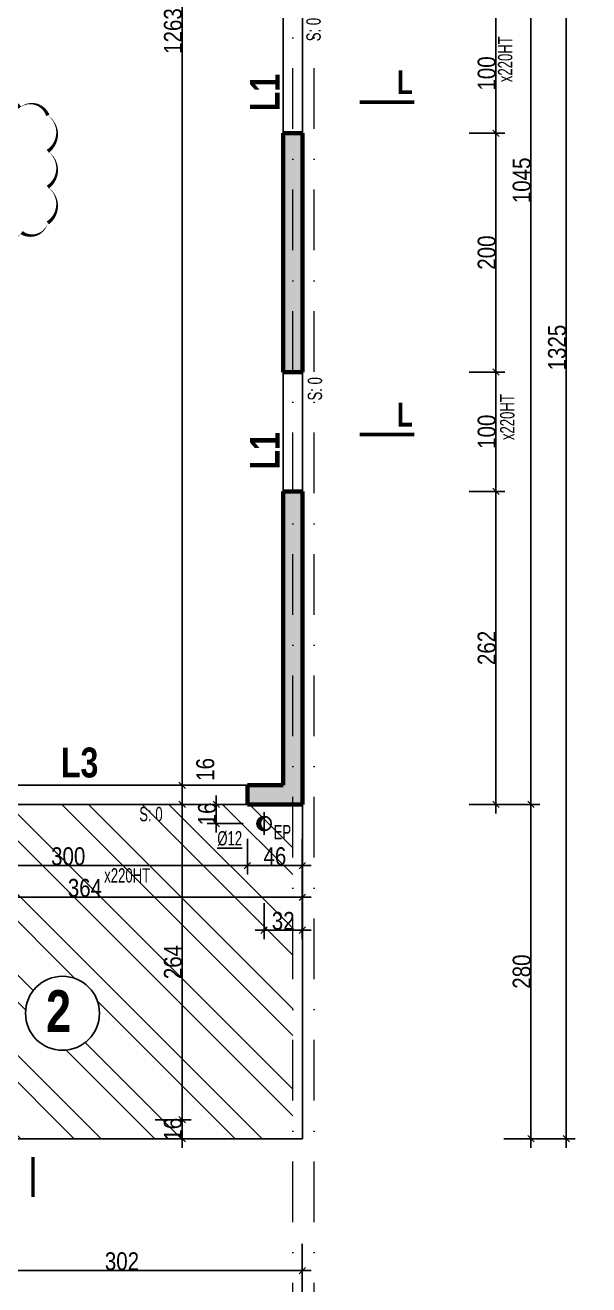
# Model space of a CAD drawing. Header units: millimetres. Extents: x 0 to 26138, y -32652 to 0.
# Drawn here: x 21076 to 21548, y -32081 to -31027 of the extents above; entities that cross this region are included whole.
import ezdxf
from ezdxf.enums import TextEntityAlignment as Align

# ---------------------------------------------------------------- set-up
doc = ezdxf.new("R2010")
doc.units = ezdxf.units.MM
doc.linetypes.add('CACHEX2', pattern=[19.05, 12.7, -6.35])
doc.linetypes.add('TIRETPTX2', pattern=[50.8, 25.4, -12.7, 0, -12.7])
for name, color, linetype in [('01_cote_gen', 4, 'Continuous'), ('01_linteaux', 2, 'Continuous'), ('01_murs_sup', 2, 'CACHEX2'), ('01_poch_BN', 9, 'Continuous'), ('01_poch_murs', 253, 'Continuous'), ('01_resv', 32, 'Continuous'), ('01_texte', 230, 'Continuous'), ('AA_COTES', 2, 'Continuous')]:
    doc.layers.add(name, color=color, linetype=linetype)
doc.layers.add('01_murs_coup', color=5, linetype='Continuous', lineweight=60)
doc.layers.add('01_tram_axes', color=2, linetype='TIRETPTX2', lineweight=9)
doc.styles.add('ARIAL NA', font='ARIALN.TTF')
doc.styles.add('impact', font='impact.ttf')
doc.styles.add('STYLE2', font='ARIALN.TTF')
doc.dimstyles.new('JB50', dxfattribs={"dimscale": 0.1, "dimtxt": 150, "dimasz": 15, "dimexe": 0.1, "dimexo": 0.1, "dimgap": 0.09, "dimtad": 1, "dimdec": 1, "dimdsep": 46, "dimtxsty": 'STYLE2', "dimblk1": 'BOND_G', "dimblk2": 'BOND_D', "dimsah": 1, "dimcen": 1.5, "dimdle": 0.01, "dimse1": 1, "dimse2": 1, "dimclrd": 4, "dimclre": 2, "dimclrt": 6, "dimazin": 2, "dimtfac": 2.333333, "dimtdec": 1, "dimtix": 1, "dimtmove": 2, "dimatfit": 3, "dimldrblk": 'BOND_G', "dimfxl": 1, "dimtolj": 1, "dimtzin": 0, "dimarcsym": 0})

# ---------------------------------------------------------------- blocks, each defined once
blk = doc.blocks.new('BOND_G')
at = {"layer": 'AA_COTES', "color": 0}
for p, q in [((0, -5), (0, 15)), ((5, 0), (-5, 0)), ((1.77, 1.77), (-1.77, -1.77))]:
    blk.add_line(p, q, dxfattribs=at)
blk = doc.blocks.new('BOND_D')
at = {"layer": 'AA_COTES', "color": 0}
for p, q in [((5, 0), (-5, 0)), ((-1.77, -1.77), (1.77, 1.77)), ((0, 5), (0, -15))]:
    blk.add_line(p, q, dxfattribs=at)
blk = doc.blocks.new('*D2258')
at = {"layer": '01_cote_gen', "color": 4, "lineweight": -2, "ltscale": 2, "transparency": 16777216}
blk.add_line((21306.7, -32069.5), (21007.7, -32069.5), dxfattribs=at)
at = {"layer": 'Defpoints', "color": 0, "ltscale": 2, "transparency": 16777216}
for p in [(21006.2, -31983.8), (21308.2, -31983.8), (21006.2, -32069.5)]:
    blk.add_point(p, dxfattribs=at)
at = {"layer": '01_cote_gen', "color": 4, "lineweight": -2, "ltscale": 2, "transparency": 16777216, "xscale": 1.5, "yscale": 1.5, "zscale": 1.5, "rotation": 180}
blk.add_blockref('BOND_D', (21006.2, -32069.5), dxfattribs=at)
at = {"layer": '01_cote_gen', "color": 4, "lineweight": -2, "ltscale": 2, "transparency": 16777216, "xscale": 1.5, "yscale": 1.5, "zscale": 1.5}
blk.add_blockref('BOND_G', (21308.2, -32069.5), dxfattribs=at)
at = {"layer": '01_cote_gen', "color": 6, "lineweight": 0, "ltscale": 2, "transparency": 16777216, "insert": (21157.2, -32061.8), "char_height": 15, "attachment_point": 5, "style": 'STYLE2'}
blk.add_mtext('\\A1;302', dxfattribs=at)
blk = doc.blocks.new('*D2261')
at = {"layer": '01_cote_gen', "color": 4, "lineweight": -2, "ltscale": 2, "transparency": 16777216}
blk.add_line((21306.7, -32097.6), (19925.7, -32097.6), dxfattribs=at)
at = {"layer": 'Defpoints', "color": 0, "ltscale": 2, "transparency": 16777216}
for p in [(19924.2, -32051.5), (21308.2, -32051.5), (19924.2, -32097.6)]:
    blk.add_point(p, dxfattribs=at)
at = {"layer": '01_cote_gen', "color": 4, "lineweight": -2, "ltscale": 2, "transparency": 16777216, "xscale": 1.5, "yscale": 1.5, "zscale": 1.5, "rotation": 180}
blk.add_blockref('BOND_D', (19924.2, -32097.6), dxfattribs=at)
at = {"layer": '01_cote_gen', "color": 4, "lineweight": -2, "ltscale": 2, "transparency": 16777216, "xscale": 1.5, "yscale": 1.5, "zscale": 1.5}
blk.add_blockref('BOND_G', (21308.2, -32097.6), dxfattribs=at)
at = {"layer": '01_cote_gen', "color": 6, "lineweight": 0, "ltscale": 2, "transparency": 16777216, "insert": (20616.2, -32089.9), "char_height": 15, "attachment_point": 5, "style": 'STYLE2'}
blk.add_mtext('\\A1;1384', dxfattribs=at)
blk = doc.blocks.new('*D2361')
at = {"layer": '01_linteaux', "color": 4, "lineweight": -2, "ltscale": 0.1, "transparency": 16777216}
blk.add_line((21529.2, -30635.7), (21529.2, -31957.7), dxfattribs=at)
at = {"layer": 'Defpoints', "color": 0, "ltscale": 0.1, "transparency": 16777216}
for p in [(21509.7, -30634.2), (21308.2, -31959.2), (21529.2, -31959.2)]:
    blk.add_point(p, dxfattribs=at)
at = {"layer": '01_linteaux', "color": 4, "lineweight": -2, "ltscale": 0.1, "transparency": 16777216, "xscale": 1.5, "yscale": 1.5, "zscale": 1.5}
for name, p, rotation in [('BOND_G', (21529.2, -30634.2), 90), ('BOND_D', (21529.2, -31959.2), 270)]:
    blk.add_blockref(name, p, dxfattribs=dict(at, rotation=rotation))
at = {"layer": '01_linteaux', "color": 6, "ltscale": 0.1, "transparency": 16777216, "insert": (21521.5, -31296.7), "char_height": 15, "attachment_point": 5, "rotation": 90, "style": 'STYLE2'}
blk.add_mtext('\\A1;1325', dxfattribs=at)
blk = doc.blocks.new('*D2362')
at = {"layer": '01_linteaux', "color": 4, "lineweight": -2, "ltscale": 0.1, "transparency": 16777216}
blk.add_line((21499.5, -30635.7), (21499.5, -31677.7), dxfattribs=at)
at = {"layer": 'Defpoints', "color": 0, "ltscale": 0.1, "transparency": 16777216}
for p in [(21440.7, -30634.2), (21308.2, -31679.2), (21499.5, -31679.2)]:
    blk.add_point(p, dxfattribs=at)
at = {"layer": '01_linteaux', "color": 4, "lineweight": -2, "ltscale": 0.1, "transparency": 16777216, "xscale": 1.5, "yscale": 1.5, "zscale": 1.5}
for name, p, rotation in [('BOND_G', (21499.5, -30634.2), 90), ('BOND_D', (21499.5, -31679.2), 270)]:
    blk.add_blockref(name, p, dxfattribs=dict(at, rotation=rotation))
at = {"layer": '01_linteaux', "color": 6, "ltscale": 0.1, "transparency": 16777216, "insert": (21491.9, -31156.7), "char_height": 15, "attachment_point": 5, "rotation": 90, "style": 'STYLE2'}
blk.add_mtext('\\A1;1045', dxfattribs=at)
blk = doc.blocks.new('*D2363')
at = {"layer": '01_linteaux', "color": 4, "lineweight": -2, "ltscale": 0.1, "transparency": 16777216}
blk.add_line((21499.5, -31680.7), (21499.5, -31957.7), dxfattribs=at)
at = {"layer": 'Defpoints', "color": 0, "ltscale": 0.1, "transparency": 16777216}
for p in [(21308.2, -31679.2), (21308.2, -31959.2), (21499.5, -31959.2)]:
    blk.add_point(p, dxfattribs=at)
at = {"layer": '01_linteaux', "color": 4, "lineweight": -2, "ltscale": 0.1, "transparency": 16777216, "xscale": 1.5, "yscale": 1.5, "zscale": 1.5}
for name, p, rotation in [('BOND_G', (21499.5, -31679.2), 90), ('BOND_D', (21499.5, -31959.2), 270)]:
    blk.add_blockref(name, p, dxfattribs=dict(at, rotation=rotation))
at = {"layer": '01_linteaux', "color": 6, "ltscale": 0.1, "transparency": 16777216, "insert": (21491.9, -31819.2), "char_height": 15, "attachment_point": 5, "rotation": 90, "style": 'STYLE2'}
blk.add_mtext('\\A1;280', dxfattribs=at)
blk = doc.blocks.new('*D2367')
at = {"layer": '01_linteaux', "color": 4, "lineweight": -2, "ltscale": 0.1, "transparency": 16777216}
blk.add_line((21470.3, -31018.7), (21470.3, -31115.7), dxfattribs=at)
at = {"layer": 'Defpoints', "color": 0, "ltscale": 0.1, "transparency": 16777216}
for p in [(21308.2, -31017.2), (21308.2, -31117.2), (21470.3, -31117.2)]:
    blk.add_point(p, dxfattribs=at)
at = {"layer": '01_linteaux', "color": 4, "lineweight": -2, "ltscale": 0.1, "transparency": 16777216, "xscale": 1.5, "yscale": 1.5, "zscale": 1.5}
for name, p, rotation in [('BOND_G', (21470.3, -31017.2), 90), ('BOND_D', (21470.3, -31117.2), 270)]:
    blk.add_blockref(name, p, dxfattribs=dict(at, rotation=rotation))
at = {"layer": '01_linteaux', "color": 6, "ltscale": 0.1, "transparency": 16777216, "insert": (21462.6, -31067.2), "char_height": 15, "attachment_point": 5, "rotation": 90, "style": 'STYLE2'}
blk.add_mtext('\\A1;100', dxfattribs=at)
blk = doc.blocks.new('*D2368')
at = {"layer": '01_linteaux', "color": 4, "lineweight": -2, "ltscale": 0.1, "transparency": 16777216}
blk.add_line((21470.3, -31118.7), (21470.3, -31315.7), dxfattribs=at)
at = {"layer": 'Defpoints', "color": 0, "ltscale": 0.1, "transparency": 16777216}
for p in [(21308.2, -31117.2), (21308.2, -31317.2), (21470.3, -31317.2)]:
    blk.add_point(p, dxfattribs=at)
at = {"layer": '01_linteaux', "color": 4, "lineweight": -2, "ltscale": 0.1, "transparency": 16777216, "xscale": 1.5, "yscale": 1.5, "zscale": 1.5}
for name, p, rotation in [('BOND_G', (21470.3, -31117.2), 90), ('BOND_D', (21470.3, -31317.2), 270)]:
    blk.add_blockref(name, p, dxfattribs=dict(at, rotation=rotation))
at = {"layer": '01_linteaux', "color": 6, "ltscale": 0.1, "transparency": 16777216, "insert": (21462.6, -31217.2), "char_height": 15, "attachment_point": 5, "rotation": 90, "style": 'STYLE2'}
blk.add_mtext('\\A1;200', dxfattribs=at)
blk = doc.blocks.new('*D2369')
at = {"layer": '01_linteaux', "color": 4, "lineweight": -2, "ltscale": 0.1, "transparency": 16777216}
blk.add_line((21470.3, -31318.7), (21470.3, -31415.7), dxfattribs=at)
at = {"layer": 'Defpoints', "color": 0, "ltscale": 0.1, "transparency": 16777216}
for p in [(21308.2, -31317.2), (21308.2, -31417.2), (21470.3, -31417.2)]:
    blk.add_point(p, dxfattribs=at)
at = {"layer": '01_linteaux', "color": 4, "lineweight": -2, "ltscale": 0.1, "transparency": 16777216, "xscale": 1.5, "yscale": 1.5, "zscale": 1.5}
for name, p, rotation in [('BOND_G', (21470.3, -31317.2), 90), ('BOND_D', (21470.3, -31417.2), 270)]:
    blk.add_blockref(name, p, dxfattribs=dict(at, rotation=rotation))
at = {"layer": '01_linteaux', "color": 6, "ltscale": 0.1, "transparency": 16777216, "insert": (21462.6, -31367.2), "char_height": 15, "attachment_point": 5, "rotation": 90, "style": 'STYLE2'}
blk.add_mtext('\\A1;100', dxfattribs=at)
blk = doc.blocks.new('*D2370')
at = {"layer": '01_linteaux', "color": 4, "lineweight": -2, "ltscale": 0.1, "transparency": 16777216}
blk.add_line((21470.3, -31418.7), (21470.3, -31677.7), dxfattribs=at)
at = {"layer": 'Defpoints', "color": 0, "ltscale": 0.1, "transparency": 16777216}
for p in [(21308.2, -31417.2), (21308.2, -31679.2), (21470.3, -31679.2)]:
    blk.add_point(p, dxfattribs=at)
at = {"layer": '01_linteaux', "color": 4, "lineweight": -2, "ltscale": 0.1, "transparency": 16777216, "xscale": 1.5, "yscale": 1.5, "zscale": 1.5}
for name, p, rotation in [('BOND_G', (21470.3, -31417.2), 90), ('BOND_D', (21470.3, -31679.2), 270)]:
    blk.add_blockref(name, p, dxfattribs=dict(at, rotation=rotation))
at = {"layer": '01_linteaux', "color": 6, "ltscale": 0.1, "transparency": 16777216, "insert": (21462.6, -31548.2), "char_height": 15, "attachment_point": 5, "rotation": 90, "style": 'STYLE2'}
blk.add_mtext('\\A1;262', dxfattribs=at)
blk = doc.blocks.new('*D3178')
at = {"layer": '01_cote_gen', "color": 4, "lineweight": -2, "ltscale": 0.1, "transparency": 16777216}
blk.add_line((21306.7, -31784.5), (21277.7, -31784.5), dxfattribs=at)
at = {"layer": 'Defpoints', "color": 0, "ltscale": 0.1, "transparency": 16777216}
for p in [(21276.2, -31704.7), (21308.2, -31707.9), (21276.2, -31784.5)]:
    blk.add_point(p, dxfattribs=at)
at = {"layer": '01_cote_gen', "color": 4, "lineweight": -2, "ltscale": 0.1, "transparency": 16777216, "xscale": 1.5, "yscale": 1.5, "zscale": 1.5, "rotation": 180}
blk.add_blockref('BOND_D', (21276.2, -31784.5), dxfattribs=at)
at = {"layer": '01_cote_gen', "color": 4, "lineweight": -2, "ltscale": 0.1, "transparency": 16777216, "xscale": 1.5, "yscale": 1.5, "zscale": 1.5}
blk.add_blockref('BOND_G', (21308.2, -31784.5), dxfattribs=at)
at = {"layer": '01_cote_gen', "color": 6, "ltscale": 0.1, "transparency": 16777216, "insert": (21292.2, -31776.8), "char_height": 15, "attachment_point": 5, "style": 'STYLE2'}
blk.add_mtext('\\A1;32', dxfattribs=at)
blk = doc.blocks.new('*D3179')
at = {"layer": '01_cote_gen', "color": 4, "lineweight": -2, "ltscale": 0.1, "transparency": 16777216}
for p, q in [((21236.1, -31677.7), (21236.1, -31676.2)), ((21236.1, -31679.2), (21236.1, -31695.2)), ((21236.1, -31696.7), (21236.1, -31698.2))]:
    blk.add_line(p, q, dxfattribs=at)
at = {"layer": 'Defpoints', "color": 0, "ltscale": 0.1, "transparency": 16777216}
for p in [(21247.9, -31679.2), (21236.1, -31695.2), (21266.7, -31695.2)]:
    blk.add_point(p, dxfattribs=at)
at = {"layer": '01_cote_gen', "color": 4, "lineweight": -2, "ltscale": 0.1, "transparency": 16777216, "xscale": 1.5, "yscale": 1.5, "zscale": 1.5}
for name, p, rotation in [('BOND_G', (21236.1, -31679.2), 270), ('BOND_D', (21236.1, -31695.2), 90)]:
    blk.add_blockref(name, p, dxfattribs=dict(at, rotation=rotation))
at = {"layer": '01_cote_gen', "color": 6, "ltscale": 0.1, "transparency": 16777216, "insert": (21228.5, -31687.2), "char_height": 15, "attachment_point": 5, "rotation": 90, "style": 'STYLE2'}
blk.add_mtext('\\A1;16', dxfattribs=at)
blk = doc.blocks.new('*D3072')
at = {"layer": '01_cote_gen', "color": 4, "lineweight": -2, "ltscale": 0.1, "transparency": 16777216}
blk.add_line((21529.2, -30635.7), (21529.2, -31957.7), dxfattribs=at)
at = {"layer": 'Defpoints', "color": 0, "ltscale": 0.1, "transparency": 16777216}
for p in [(21509.7, -30634.2), (21308.2, -31959.2), (21529.2, -31959.2)]:
    blk.add_point(p, dxfattribs=at)
at = {"layer": '01_cote_gen', "color": 4, "lineweight": -2, "ltscale": 0.1, "transparency": 16777216, "xscale": 1.5, "yscale": 1.5, "zscale": 1.5}
for name, p, rotation in [('BOND_G', (21529.2, -30634.2), 90), ('BOND_D', (21529.2, -31959.2), 270)]:
    blk.add_blockref(name, p, dxfattribs=dict(at, rotation=rotation))
at = {"layer": '01_cote_gen', "color": 6, "ltscale": 0.1, "transparency": 16777216, "insert": (21521.5, -31296.7), "char_height": 15, "attachment_point": 5, "rotation": 90, "style": 'STYLE2'}
blk.add_mtext('\\A1;1325', dxfattribs=at)
blk = doc.blocks.new('*D3073')
at = {"layer": '01_cote_gen', "color": 4, "lineweight": -2, "ltscale": 0.1, "transparency": 16777216}
blk.add_line((21499.5, -30635.7), (21499.5, -31677.7), dxfattribs=at)
at = {"layer": 'Defpoints', "color": 0, "ltscale": 0.1, "transparency": 16777216}
for p in [(21440.7, -30634.2), (21308.2, -31679.2), (21499.5, -31679.2)]:
    blk.add_point(p, dxfattribs=at)
at = {"layer": '01_cote_gen', "color": 4, "lineweight": -2, "ltscale": 0.1, "transparency": 16777216, "xscale": 1.5, "yscale": 1.5, "zscale": 1.5}
for name, p, rotation in [('BOND_G', (21499.5, -30634.2), 90), ('BOND_D', (21499.5, -31679.2), 270)]:
    blk.add_blockref(name, p, dxfattribs=dict(at, rotation=rotation))
at = {"layer": '01_cote_gen', "color": 6, "ltscale": 0.1, "transparency": 16777216, "insert": (21491.9, -31156.7), "char_height": 15, "attachment_point": 5, "rotation": 90, "style": 'STYLE2'}
blk.add_mtext('\\A1;1045', dxfattribs=at)
blk = doc.blocks.new('*D3074')
at = {"layer": '01_cote_gen', "color": 4, "lineweight": -2, "ltscale": 0.1, "transparency": 16777216}
blk.add_line((21499.5, -31680.7), (21499.5, -31957.7), dxfattribs=at)
at = {"layer": 'Defpoints', "color": 0, "ltscale": 0.1, "transparency": 16777216}
for p in [(21308.2, -31679.2), (21308.2, -31959.2), (21499.5, -31959.2)]:
    blk.add_point(p, dxfattribs=at)
at = {"layer": '01_cote_gen', "color": 4, "lineweight": -2, "ltscale": 0.1, "transparency": 16777216, "xscale": 1.5, "yscale": 1.5, "zscale": 1.5}
for name, p, rotation in [('BOND_G', (21499.5, -31679.2), 90), ('BOND_D', (21499.5, -31959.2), 270)]:
    blk.add_blockref(name, p, dxfattribs=dict(at, rotation=rotation))
at = {"layer": '01_cote_gen', "color": 6, "ltscale": 0.1, "transparency": 16777216, "insert": (21491.9, -31819.2), "char_height": 15, "attachment_point": 5, "rotation": 90, "style": 'STYLE2'}
blk.add_mtext('\\A1;280', dxfattribs=at)
blk = doc.blocks.new('*D3078')
at = {"layer": '01_cote_gen', "color": 4, "lineweight": -2, "ltscale": 0.1, "transparency": 16777216}
blk.add_line((21470.3, -31018.7), (21470.3, -31115.7), dxfattribs=at)
at = {"layer": 'Defpoints', "color": 0, "ltscale": 0.1, "transparency": 16777216}
for p in [(21308.2, -31017.2), (21308.2, -31117.2), (21470.3, -31117.2)]:
    blk.add_point(p, dxfattribs=at)
at = {"layer": '01_cote_gen', "color": 4, "lineweight": -2, "ltscale": 0.1, "transparency": 16777216, "xscale": 1.5, "yscale": 1.5, "zscale": 1.5}
for name, p, rotation in [('BOND_G', (21470.3, -31017.2), 90), ('BOND_D', (21470.3, -31117.2), 270)]:
    blk.add_blockref(name, p, dxfattribs=dict(at, rotation=rotation))
at = {"layer": '01_cote_gen', "color": 6, "ltscale": 0.1, "transparency": 16777216, "insert": (21462.6, -31067.2), "char_height": 15, "attachment_point": 5, "rotation": 90, "style": 'STYLE2'}
blk.add_mtext('\\A1;100', dxfattribs=at)
blk = doc.blocks.new('*D3079')
at = {"layer": '01_cote_gen', "color": 4, "lineweight": -2, "ltscale": 0.1, "transparency": 16777216}
blk.add_line((21470.3, -31118.7), (21470.3, -31315.7), dxfattribs=at)
at = {"layer": 'Defpoints', "color": 0, "ltscale": 0.1, "transparency": 16777216}
for p in [(21308.2, -31117.2), (21308.2, -31317.2), (21470.3, -31317.2)]:
    blk.add_point(p, dxfattribs=at)
at = {"layer": '01_cote_gen', "color": 4, "lineweight": -2, "ltscale": 0.1, "transparency": 16777216, "xscale": 1.5, "yscale": 1.5, "zscale": 1.5}
for name, p, rotation in [('BOND_G', (21470.3, -31117.2), 90), ('BOND_D', (21470.3, -31317.2), 270)]:
    blk.add_blockref(name, p, dxfattribs=dict(at, rotation=rotation))
at = {"layer": '01_cote_gen', "color": 6, "ltscale": 0.1, "transparency": 16777216, "insert": (21462.6, -31217.2), "char_height": 15, "attachment_point": 5, "rotation": 90, "style": 'STYLE2'}
blk.add_mtext('\\A1;200', dxfattribs=at)
blk = doc.blocks.new('*D3080')
at = {"layer": '01_cote_gen', "color": 4, "lineweight": -2, "ltscale": 0.1, "transparency": 16777216}
blk.add_line((21470.3, -31318.7), (21470.3, -31415.7), dxfattribs=at)
at = {"layer": 'Defpoints', "color": 0, "ltscale": 0.1, "transparency": 16777216}
for p in [(21308.2, -31317.2), (21308.2, -31417.2), (21470.3, -31417.2)]:
    blk.add_point(p, dxfattribs=at)
at = {"layer": '01_cote_gen', "color": 4, "lineweight": -2, "ltscale": 0.1, "transparency": 16777216, "xscale": 1.5, "yscale": 1.5, "zscale": 1.5}
for name, p, rotation in [('BOND_G', (21470.3, -31317.2), 90), ('BOND_D', (21470.3, -31417.2), 270)]:
    blk.add_blockref(name, p, dxfattribs=dict(at, rotation=rotation))
at = {"layer": '01_cote_gen', "color": 6, "ltscale": 0.1, "transparency": 16777216, "insert": (21462.6, -31367.2), "char_height": 15, "attachment_point": 5, "rotation": 90, "style": 'STYLE2'}
blk.add_mtext('\\A1;100', dxfattribs=at)
blk = doc.blocks.new('*D3081')
at = {"layer": '01_cote_gen', "color": 4, "lineweight": -2, "ltscale": 0.1, "transparency": 16777216}
blk.add_line((21470.3, -31418.7), (21470.3, -31677.7), dxfattribs=at)
at = {"layer": 'Defpoints', "color": 0, "ltscale": 0.1, "transparency": 16777216}
for p in [(21308.2, -31417.2), (21308.2, -31679.2), (21470.3, -31679.2)]:
    blk.add_point(p, dxfattribs=at)
at = {"layer": '01_cote_gen', "color": 4, "lineweight": -2, "ltscale": 0.1, "transparency": 16777216, "xscale": 1.5, "yscale": 1.5, "zscale": 1.5}
for name, p, rotation in [('BOND_G', (21470.3, -31417.2), 90), ('BOND_D', (21470.3, -31679.2), 270)]:
    blk.add_blockref(name, p, dxfattribs=dict(at, rotation=rotation))
at = {"layer": '01_cote_gen', "color": 6, "ltscale": 0.1, "transparency": 16777216, "insert": (21462.6, -31548.2), "char_height": 15, "attachment_point": 5, "rotation": 90, "style": 'STYLE2'}
blk.add_mtext('\\A1;262', dxfattribs=at)
blk = doc.blocks.new('*D3123')
at = {"layer": '01_cote_gen', "color": 4, "lineweight": -2, "ltscale": 0.1, "transparency": 16777216}
blk.add_line((21306.7, -31730.4), (21263.7, -31730.4), dxfattribs=at)
at = {"layer": 'Defpoints', "color": 0, "ltscale": 0.1, "transparency": 16777216}
for p in [(21262.2, -31679.2), (21262.2, -31730.4), (21308.2, -31728)]:
    blk.add_point(p, dxfattribs=at)
at = {"layer": '01_cote_gen', "color": 4, "lineweight": -2, "ltscale": 0.1, "transparency": 16777216, "xscale": 1.5, "yscale": 1.5, "zscale": 1.5, "rotation": 180}
blk.add_blockref('BOND_D', (21262.2, -31730.4), dxfattribs=at)
at = {"layer": '01_cote_gen', "color": 4, "lineweight": -2, "ltscale": 0.1, "transparency": 16777216, "xscale": 1.5, "yscale": 1.5, "zscale": 1.5}
blk.add_blockref('BOND_G', (21308.2, -31730.4), dxfattribs=at)
at = {"layer": '01_cote_gen', "color": 6, "ltscale": 0.1, "transparency": 16777216, "insert": (21285.2, -31722.7), "char_height": 15, "attachment_point": 5, "style": 'STYLE2'}
blk.add_mtext('\\A1;46', dxfattribs=at)
blk = doc.blocks.new('*D3124')
at = {"layer": '01_cote_gen', "color": 4, "lineweight": -2, "ltscale": 0.1, "transparency": 16777216}
blk.add_line((21260.7, -31730.4), (20963.7, -31730.4), dxfattribs=at)
at = {"layer": 'Defpoints', "color": 0, "ltscale": 0.1, "transparency": 16777216}
for p in [(20962.2, -31679.2), (21262.2, -31679.2), (20962.2, -31730.4)]:
    blk.add_point(p, dxfattribs=at)
at = {"layer": '01_cote_gen', "color": 4, "lineweight": -2, "ltscale": 0.1, "transparency": 16777216, "xscale": 1.5, "yscale": 1.5, "zscale": 1.5, "rotation": 180}
blk.add_blockref('BOND_D', (20962.2, -31730.4), dxfattribs=at)
at = {"layer": '01_cote_gen', "color": 4, "lineweight": -2, "ltscale": 0.1, "transparency": 16777216, "xscale": 1.5, "yscale": 1.5, "zscale": 1.5}
blk.add_blockref('BOND_G', (21262.2, -31730.4), dxfattribs=at)
at = {"layer": '01_cote_gen', "color": 6, "ltscale": 0.1, "transparency": 16777216, "insert": (21112.2, -31722.7), "char_height": 15, "attachment_point": 5, "style": 'STYLE2'}
blk.add_mtext('\\A1;300', dxfattribs=at)
blk = doc.blocks.new('*D3125')
at = {"layer": '01_cote_gen', "color": 4, "lineweight": -2, "ltscale": 0.1, "transparency": 16777216}
blk.add_line((21306.7, -31756.9), (20945.7, -31756.9), dxfattribs=at)
at = {"layer": 'Defpoints', "color": 0, "ltscale": 0.1, "transparency": 16777216}
for p in [(20944.2, -31756.9), (20944.2, -31761.7), (21308.2, -31761.7)]:
    blk.add_point(p, dxfattribs=at)
at = {"layer": '01_cote_gen', "color": 4, "lineweight": -2, "ltscale": 0.1, "transparency": 16777216, "xscale": 1.5, "yscale": 1.5, "zscale": 1.5, "rotation": 180}
blk.add_blockref('BOND_D', (20944.2, -31756.9), dxfattribs=at)
at = {"layer": '01_cote_gen', "color": 4, "lineweight": -2, "ltscale": 0.1, "transparency": 16777216, "xscale": 1.5, "yscale": 1.5, "zscale": 1.5}
blk.add_blockref('BOND_G', (21308.2, -31756.9), dxfattribs=at)
at = {"layer": '01_cote_gen', "color": 6, "ltscale": 0.1, "transparency": 16777216, "insert": (21126.2, -31749.2), "char_height": 15, "attachment_point": 5, "style": 'STYLE2'}
blk.add_mtext('\\A1;364', dxfattribs=at)
blk = doc.blocks.new('*D3163')
at = {"layer": '01_cote_gen', "color": 4, "lineweight": -2, "ltscale": 0.1, "transparency": 16777216}
blk.add_line((21207.6, -31680.7), (21207.6, -31941.7), dxfattribs=at)
at = {"layer": 'Defpoints', "color": 0, "ltscale": 0.1, "transparency": 16777216}
for p in [(21166.7, -31679.2), (21006.2, -31943.2), (21207.6, -31943.2)]:
    blk.add_point(p, dxfattribs=at)
at = {"layer": '01_cote_gen', "color": 4, "lineweight": -2, "ltscale": 0.1, "transparency": 16777216, "xscale": 1.5, "yscale": 1.5, "zscale": 1.5}
for name, p, rotation in [('BOND_G', (21207.6, -31679.2), 90), ('BOND_D', (21207.6, -31943.2), 270)]:
    blk.add_blockref(name, p, dxfattribs=dict(at, rotation=rotation))
at = {"layer": '01_cote_gen', "color": 6, "ltscale": 0.1, "transparency": 16777216, "insert": (21199.9, -31811.2), "char_height": 15, "attachment_point": 5, "rotation": 90, "style": 'STYLE2'}
blk.add_mtext('\\A1;264', dxfattribs=at)
blk = doc.blocks.new('*D3164')
at = {"layer": '01_cote_gen', "color": 4, "lineweight": -2, "ltscale": 0.1, "transparency": 16777216}
for p, q in [((21207.6, -31941.7), (21207.6, -31940.2)), ((21207.6, -31959.2), (21207.6, -31943.2)), ((21207.6, -31960.7), (21207.6, -31962.2))]:
    blk.add_line(p, q, dxfattribs=at)
at = {"layer": 'Defpoints', "color": 0, "ltscale": 0.1, "transparency": 16777216}
for p in [(21185.1, -31943.2), (21207.6, -31943.2), (21178.3, -31959.2)]:
    blk.add_point(p, dxfattribs=at)
at = {"layer": '01_cote_gen', "color": 4, "lineweight": -2, "ltscale": 0.1, "transparency": 16777216, "xscale": 1.5, "yscale": 1.5, "zscale": 1.5}
for name, p, rotation in [('BOND_D', (21207.6, -31943.2), 270), ('BOND_G', (21207.6, -31959.2), 90)]:
    blk.add_blockref(name, p, dxfattribs=dict(at, rotation=rotation))
at = {"layer": '01_cote_gen', "color": 6, "ltscale": 0.1, "transparency": 16777216, "insert": (21199.9, -31951.2), "char_height": 15, "attachment_point": 5, "rotation": 90, "style": 'STYLE2'}
blk.add_mtext('\\A1;16', dxfattribs=at)
blk = doc.blocks.new('*D3165')
at = {"layer": '01_cote_gen', "color": 4, "lineweight": -2, "ltscale": 0.1, "transparency": 16777216}
blk.add_line((21207.6, -31664.7), (21207.6, -31677.7), dxfattribs=at)
at = {"layer": 'Defpoints', "color": 0, "ltscale": 0.1, "transparency": 16777216}
for p in [(21230.6, -31663.2), (21207.6, -31679.2), (21230.6, -31679.2)]:
    blk.add_point(p, dxfattribs=at)
at = {"layer": '01_cote_gen', "color": 4, "lineweight": -2, "ltscale": 0.1, "transparency": 16777216, "xscale": 1.5, "yscale": 1.5, "zscale": 1.5}
for name, p, rotation in [('BOND_G', (21207.6, -31663.2), 90), ('BOND_D', (21207.6, -31679.2), 270)]:
    blk.add_blockref(name, p, dxfattribs=dict(at, rotation=rotation))
at = {"layer": '01_cote_gen', "color": 6, "ltscale": 0.1, "transparency": 16777216, "insert": (21227, -31649.9), "char_height": 15, "attachment_point": 5, "rotation": 90, "style": 'STYLE2'}
blk.add_mtext('\\A1;16', dxfattribs=at)
blk = doc.blocks.new('*D3166')
at = {"layer": '01_cote_gen', "color": 4, "lineweight": -2, "ltscale": 0.1, "transparency": 16777216}
blk.add_line((21207.6, -30401.7), (21207.6, -31661.7), dxfattribs=at)
at = {"layer": 'Defpoints', "color": 0, "ltscale": 0.1, "transparency": 16777216}
for p in [(21230.5, -30400.2), (21160.9, -31663.2), (21207.6, -31663.2)]:
    blk.add_point(p, dxfattribs=at)
at = {"layer": '01_cote_gen', "color": 4, "lineweight": -2, "ltscale": 0.1, "transparency": 16777216, "xscale": 1.5, "yscale": 1.5, "zscale": 1.5}
for name, p, rotation in [('BOND_G', (21207.6, -30400.2), 90), ('BOND_D', (21207.6, -31663.2), 270)]:
    blk.add_blockref(name, p, dxfattribs=dict(at, rotation=rotation))
at = {"layer": '01_cote_gen', "color": 6, "ltscale": 0.1, "transparency": 16777216, "insert": (21199.9, -31031.7), "char_height": 15, "attachment_point": 5, "rotation": 90, "style": 'STYLE2'}
blk.add_mtext('\\A1;1263', dxfattribs=at)

msp = doc.modelspace()

# ---------------------------------------------------------------- hatches: boundary and pattern name
at = {"layer": '01_murs_sup', "ltscale": 0.1}
h = msp.add_hatch(dxfattribs=at)
h.set_pattern_fill('DASH', color=256, scale=2.5, angle=135)
h.set_pattern_definition([(135, (-7388.852, 4701.774), (-11.2253202, 9e-16), [7.9375, -7.9375])])
h.paths.add_polyline_path([(21536.22, -29250.23), (21310.22, -29250.23), (21310.22, -29877.23), (21562.22, -29877.23), (21562.22, -29859.23), (21326.22, -29859.23), (21326.22, -29266.23), (21536.22, -29266.23)])
h.paths.add_polyline_path([(21794.22, -29250.23), (21636.22, -29250.23), (21636.22, -29266.23), (21794.22, -29266.23)])
h.paths.add_polyline_path([(22112.22, -29250.23), (21894.22, -29250.23), (21894.22, -29266.23), (22112.22, -29266.23)])
h.paths.add_polyline_path([(22349.22, -29250.23), (22212.22, -29250.23), (22212.22, -29266.23), (22333.22, -29266.23), (22333.22, -29317.23), (22349.22, -29317.23)])
h.paths.add_polyline_path([(22349.22, -29517.23), (22333.22, -29517.23), (22333.71, -29663.27), (22349.71, -29663.27)])
h.paths.add_polyline_path([(22349.71, -29763.27), (22333.71, -29763.27), (22333.22, -29933.23), (21907.22, -29933.23), (21907.22, -29868.23), (21887.22, -29868.23), (21887.22, -29933.23), (21721.22, -29933.23), (21721.22, -29859.23), (21664.22, -29859.23), (21664.22, -29877.23), (21703.22, -29877.23), (21703.22, -30007.23), (21664.22, -30007.23), (21664.22, -30025.23), (21721.22, -30025.23), (21721.22, -29951.23), (21887.22, -29951.23), (21887.22, -30016.23), (21907.22, -30016.23), (21907.22, -29951.23), (22333.22, -29951.23), (22333.22, -30121.23), (22349.22, -30121.23)])
h.paths.add_polyline_path([(22349.22, -30221.23), (22333.22, -30221.23), (22333.22, -30317.23), (22349.22, -30317.23)])
h.paths.add_polyline_path([(22349.22, -30541.86), (22333.22, -30541.86), (22333.22, -30618.23), (22206.22, -30618.23), (22206.22, -30634.23), (22349.22, -30634.23)])
h.paths.add_polyline_path([(22006.22, -30618.23), (21671.22, -30618.23), (21671.22, -30634.23), (22006.22, -30634.23)])
h.paths.add_polyline_path([(21571.22, -30618.23), (21326.22, -30618.23), (21326.22, -30025.23), (21562.22, -30025.23), (21562.22, -30007.23), (21310.22, -30007.23), (21310.22, -30634.23), (21571.22, -30634.23)])
h.paths.add_polyline_path([(21308.22, -30022.21), (21069.22, -30022.21), (21069.22, -30040.21), (21292.22, -30040.21), (21292.22, -30380.21), (20952.22, -30380.21), (20952.22, -30040.21), (20967.22, -30040.21), (20967.22, -30022.21), (20869.22, -30022.21), (20869.22, -30040.21), (20932.22, -30040.21), (20932.22, -30203.21), (20707.22, -30203.21), (20707.22, -30040.21), (20767.22, -30040.21), (20767.22, -30022.21), (20687.22, -30022.21), (20687.22, -30443.21), (20913.18, -30443.21), (20913.18, -30608.21), (20688.22, -30608.21), (20688.22, -30792.21), (20706.22, -30792.21), (20706.22, -30628.21), (20933.18, -30628.21), (20933.18, -30400.22), (21292.22, -30400.21), (21292.22, -30673.23), (21308.22, -30673.23)])
h.paths.add_polyline_path([(20913.18, -30423.21), (20707.22, -30423.21), (20707.22, -30333.21), (20932.22, -30333.21), (20932.22, -30380.21), (20913.18, -30380.21)], flags=16)
h.paths.add_polyline_path([(20932.22, -30313.21), (20707.22, -30313.21), (20707.22, -30223.21), (20932.22, -30223.21)], flags=16)
h.paths.add_polyline_path([(21308.22, -30773.23), (21292.22, -30773.23), (21292.22, -31017.23), (21308.22, -31017.23)])
h.paths.add_polyline_path([(21308.22, -31117.23), (21292.22, -31117.23), (21292.22, -31317.23), (21308.22, -31317.23)])
h.paths.add_polyline_path([(21308.22, -31417.23), (21292.22, -31417.23), (21292.22, -31663.23), (21262.22, -31663.23), (21262.22, -31679.23), (21308.22, -31679.23)])
at = {"layer": '01_poch_BN', "ltscale": 0.1}
h = msp.add_hatch(color=256, dxfattribs=at)
h.dxf.hatch_style = 1
h.paths.add_polyline_path([(21278.46, -31689.66, 0.0958572), (21276.22, -31689.23), (21276.22, -31690.26, -0.1041211)])
h.paths.add_polyline_path([(21273.13, -31695.23), (21270.22, -31695.23, 0.4142125), (21276.22, -31701.23), (21276.22, -31700.3, -0.2852204)])
h.paths.add_polyline_path([(21276.22, -31700.3), (21276.22, -31701.23, 0.0865937), (21278.25, -31700.88, -0.0948431)])
at = {"layer": '01_poch_murs', "ltscale": 0.1}
h = msp.add_hatch(dxfattribs=at)
h.set_pattern_fill('SACNCR', color=256, scale=10, angle=90)
h.set_pattern_definition([(135, (0, -5453.817), (-16.83798, -16.83798), []), (135, (1e-15, -5436.98), (-16.83798, -16.83798), [0, -23.8125])])
edge = h.paths.add_edge_path()
edge.add_arc((20598.56, -30337.54), 30.98, 0, 360)
h.paths.add_polyline_path([(21308.22, -29877.21), (21033.22, -29877.23), (21033.22, -29877.24), (20931.22, -29877.24), (20558.22, -29877.24), (20558.22, -29911.24), (20558.22, -30013.24), (20558.22, -30501.22), (20558.22, -30603.22), (20558.22, -31094.23), (20581.22, -31094.23), (20683.22, -31094.23), (20688.22, -31094.23), (20688.22, -30894.21), (20688.22, -30792.21), (20688.22, -30608.21), (20710.18, -30608.21), (20710.18, -30443.21), (20687.22, -30443.21), (20687.22, -30022.21), (20767.22, -30022.21), (20869.22, -30022.21), (20967.22, -30022.21), (21069.22, -30022.21), (21308.22, -30022.21)])
h.paths.add_polyline_path([(21703.22, -30007.23), (21703.22, -29877.23), (21577.22, -29877.23), (21310.22, -29877.23), (21310.22, -30007.23), (21577.22, -30007.23)])
h = msp.add_hatch(color=256, dxfattribs=at)
h.dxf.hatch_style = 1
h.paths.add_polyline_path([(21308.22, -31117.23), (21292.22, -31117.23), (21292.22, -31317.23), (21308.22, -31317.23)])
h.paths.add_polyline_path([(21308.22, -31417.23), (21292.22, -31417.23), (21292.22, -31663.23), (21262.22, -31663.23), (21262.22, -31679.23), (21308.22, -31679.23)])
h.paths.add_polyline_path([(20573.22, -31943.23), (20426.22, -31943.23)])
h.paths.add_polyline_path([(20326.22, -31943.23), (20303.22, -31943.23), (20303.22, -31663.23), (20265.22, -31663.23), (20265.22, -31679.23), (20287.22, -31679.23), (20287.22, -31943.23), (20226.22, -31943.23), (20226.22, -31943.23), (20326.22, -31943.23)])
h.paths.add_polyline_path([(19965.22, -31663.23), (19940.22, -31663.23), (19940.22, -31523.23), (19924.22, -31523.23), (19924.22, -31679.23), (19965.22, -31679.23)])
h.paths.add_polyline_path([(19940.22, -31218.23), (19924.22, -31218.23), (19924.22, -31423.23), (19940.22, -31423.23)])
h.paths.add_polyline_path([(19940.22, -30322.23), (19924.22, -30322.23), (19924.22, -30527.23), (19940.22, -30527.23)])
h = msp.add_hatch(dxfattribs=at)
h.set_pattern_fill('ANSI32', color=256, scale=5, angle=90)
h.set_pattern_definition([(135, (0, -5453.817), (-33.67596, -33.67596), []), (135, (1e-15, -5431.367), (-33.67596, -33.67596), [])])
h.paths.add_polyline_path([(21300.22, -31679.23), (21262.22, -31679.23), (20962.22, -31679.23), (20944.22, -31679.23), (20944.22, -31943.23), (21006.22, -31943.23), (21006.22, -31959.23), (21300.22, -31959.23)])
h.paths.add_polyline_path([(21138.4, -31854.11, -1), (21076.44, -31854.11, -1)], flags=16)
h.paths.add_polyline_path([(21084.27, -31878.48), (21123.89, -31878.48), (21123.89, -31825.98), (21084.27, -31825.98)], flags=24)
h.paths.add_polyline_path([(21237.51, -31696.09), (21263.28, -31696.09), (21263.28, -31677.46), (21237.51, -31677.46)], flags=9)
h.paths.add_polyline_path([(21139.28, -31747.91), (21183.91, -31747.91), (21183.91, -31729.52), (21139.28, -31729.52)], flags=24)
at = {"layer": '01_resv'}
h = msp.add_hatch(color=256, dxfattribs=at)
h.dxf.hatch_style = 1
h.paths.add_polyline_path([(21278.46, -31689.66, 0.5311607), (21270.22, -31695.23, 0.5194386), (21278.25, -31700.88, -0.9313202)])

# ---------------------------------------------------------------- linework, layer by layer
at = {"layer": '01_linteaux', "ltscale": 0.1}
for p, q in [((21292.22, -31017.23), (21292.22, -31117.23)), ((21308.22, -31017.23), (21308.22, -31117.23)), ((21292.22, -31317.23), (21292.22, -31417.23)), ((21308.22, -31317.23), (21308.22, -31417.23)), ((20962.22, -31663.23), (21262.22, -31663.23)), ((20962.22, -31679.23), (21262.22, -31679.23)), ((21308.22, -31679.23), (21308.22, -31959.23)), ((21006.22, -31959.23), (21308.22, -31959.23))]:
    msp.add_line(p, q, dxfattribs=at)
at = {"layer": '01_murs_coup'}
for p, q in [((21292.22, -31117.23), (21308.22, -31117.23)), ((21292.22, -31317.23), (21292.22, -31117.23)), ((21308.22, -31117.23), (21308.22, -31317.23)), ((21308.22, -31317.23), (21292.22, -31317.23)), ((21292.22, -31663.23), (21292.22, -31417.23)), ((21292.22, -31417.23), (21308.22, -31417.23)), ((21308.22, -31417.23), (21308.22, -31679.23)), ((21262.22, -31679.23), (21262.22, -31663.23)), ((21262.22, -31663.23), (21292.22, -31663.23)), ((21308.22, -31679.23), (21262.22, -31679.23))]:
    msp.add_line(p, q, dxfattribs=at)
at = {"layer": '01_murs_sup', "ltscale": 2}
for p, q in [((21292.22, -31117.23), (21308.22, -31117.23)), ((21292.22, -31317.23), (21292.22, -31117.23)), ((21308.22, -31117.23), (21308.22, -31317.23)), ((21308.22, -31317.23), (21292.22, -31317.23)), ((21292.22, -31663.23), (21292.22, -31417.23)), ((21292.22, -31417.23), (21308.22, -31417.23)), ((21308.22, -31417.23), (21308.22, -31679.23)), ((21262.22, -31679.23), (21262.22, -31663.23)), ((21262.22, -31663.23), (21292.22, -31663.23)), ((21308.22, -31679.23), (21262.22, -31679.23))]:
    msp.add_line(p, q, dxfattribs=at)
at = {"layer": '01_resv'}
msp.add_line((21276.22, -31685.74), (21276.22, -31704.73), dxfattribs=at)
msp.add_lwpolyline([(20861.55, -31095.89, 0, 3, -0.5205671), (20891.55, -31095.89, 0, 3, -0.5205671), (20921.55, -31095.89, 0, 3, -0.5205671), (20951.55, -31095.89, 0, 3, -0.5205671), (20981.55, -31095.89, 0, 3, -0.5205671), (21011.55, -31095.89, 0, 3, -0.5205671), (21041.55, -31095.89, 0, 3, -0.5205671), (21071.55, -31095.89, 0, 3, -0.5205671), (21095.1, -31102.34, 0, 3, -0.5205671), (21095.1, -31132.34, 0, 3, -0.5205671), (21095.1, -31162.34, 0, 3, -0.5205671), (21095.1, -31192.34, 0, 3, -0.5205671), (21073.18, -31200.42, 0, 3, -0.5205671), (21043.18, -31200.42, 0, 3, -0.5205671), (21013.18, -31200.42, 0, 3, -0.5205671), (20983.18, -31200.42, 0, 3, -0.5205671), (20953.18, -31200.42, 0, 3, -0.5205671), (20923.18, -31200.42, 0, 3, -0.5205671), (20893.18, -31200.42, 0, 3, -0.5205671), (20863.18, -31200.42, 0, 3, -0.5205671), (20861.55, -31172.05, 0, 3, -0.5205671), (20861.55, -31142.05, 0, 3, -0.5205671), (20861.55, -31112.05, 0, 3, -0.5205671)], format="xyseb", close=True, dxfattribs=at)
msp.add_circle((21276.22, -31695.23), 6, dxfattribs=at)
msp.add_arc((21278.75, -31695.28), 5.62, 93.02053, 264.87396, dxfattribs=at)
at = {"layer": '01_texte', "const_width": 3}
for points in [[(21356.09, -31091.24), (21401.89, -31091.24)], [(21356.09, -31369.59), (21401.89, -31369.59)], [(21082.72, -32007.89), (21082.72, -31974.51)]]:
    msp.add_lwpolyline(points, dxfattribs=at)
at = {"layer": '01_texte'}
msp.add_circle((21107.42, -31854.11), 30.98, dxfattribs=at)
at = {"layer": '01_tram_axes', "color": 253, "ltscale": 2}
for p, q in [((21300.22, -32130.59), (21300.22, -28537.67)), ((21318.22, -32130.59), (21318.22, -28537.67))]:
    msp.add_line(p, q, dxfattribs=at)

# ---------------------------------------------------------------- texts
at = {"layer": '01_texte', "style": 'ARIAL NA', "width": 0.8}
for s, p in [('S: 0', (21323.57, -31040.24)), ('x220HT', (21484, -31074.51)), ('S: 0', (21324.72, -31341.03)), ('x220HT', (21485.73, -31374.18))]:
    msp.add_text(s, height=12, rotation=90, dxfattribs=at).set_placement(p)
at = {"layer": '01_texte', "style": 'impact'}
for p in [(21296.77, -31083.23), (21296.77, -31383.23)]:
    msp.add_text('L1', height=25, rotation=90, dxfattribs=at).set_placement(p, align=Align.BOTTOM_CENTER)
for p in [(21394.03, -31074.47), (21394.03, -31352.81)]:
    msp.add_text('L', height=20, dxfattribs=at).set_placement(p, align=Align.MIDDLE)
msp.add_text('L3', height=25, dxfattribs=at).set_placement((21121.78, -31664.09), align=Align.BOTTOM_CENTER)
at = {"layer": '01_texte', "style": 'ARIAL NA', "width": 0.8}
for s, p in [('S: 0', (21171.69, -31693.29)), ('%%U%%C12', (21237.02, -31713.57)), (' EP', (21281.11, -31708.41)), ('x220HT', (21142.34, -31744.64))]:
    msp.add_text(s, height=12, dxfattribs=at).set_placement(p)
at = {"layer": '01_texte', "style": 'impact'}
msp.add_text('2', height=35, dxfattribs=at).set_placement((21104.08, -31852.23), align=Align.MIDDLE_CENTER)

# ---------------------------------------------------------------- dimensions: what is measured, and where the dimension line sits
at = {"layer": '01_cote_gen', "ltscale": 0.1}
for base, p1, p2, picture, middle in [((21207.61, -31663.23), (21230.51, -30400.21), (21160.89, -31663.23), '*D3166', (21199.94, -31031.72)), ((21529.19, -31959.23), (21509.67, -30634.23), (21308.22, -31959.23), '*D3072', (21521.52, -31296.73)), ((21499.52, -31679.23), (21440.72, -30634.23), (21308.22, -31679.23), '*D3073', (21491.86, -31156.73)), ((21470.29, -31117.23), (21308.22, -31017.23), (21308.22, -31117.23), '*D3078', (21462.62, -31067.23)), ((21470.29, -31317.23), (21308.22, -31117.23), (21308.22, -31317.23), '*D3079', (21462.62, -31217.23)), ((21470.29, -31417.23), (21308.22, -31317.23), (21308.22, -31417.23), '*D3080', (21462.62, -31367.23)), ((21470.29, -31679.23), (21308.22, -31417.23), (21308.22, -31679.23), '*D3081', (21462.62, -31548.23)), ((21207.61, -31943.23), (21166.72, -31679.23), (21006.22, -31943.23), '*D3163', (21199.94, -31811.23)), ((21236.13, -31695.23), (21247.88, -31679.23), (21266.72, -31695.23), '*D3179', (21228.47, -31687.23)), ((21499.52, -31959.23), (21308.22, -31679.23), (21308.22, -31959.23), '*D3074', (21491.86, -31819.23)), ((21207.61, -31943.23), (21178.3, -31959.23), (21185.11, -31943.23), '*D3164', (21199.94, -31951.23))]:
    dim = msp.add_linear_dim(base=base, p1=p1, p2=p2, angle=90, dimstyle='JB50', dxfattribs=at)
    dim.commit()
    dim.dimension.update_dxf_attribs({"geometry": picture, "text_midpoint": middle})
dim = msp.add_linear_dim(base=(21207.61, -31679.23), p1=(21230.58, -31663.23), p2=(21230.58, -31679.23), angle=90, dimstyle='JB50', dxfattribs=at)
dim.commit()
dim.dimension.update_dxf_attribs({"geometry": '*D3165', "text_midpoint": (21227.02, -31649.92), "dimtype": 160})
for base, p1, p2, picture, middle in [((20962.22, -31730.4), (21262.22, -31679.23), (20962.22, -31679.23), '*D3124', (21112.22, -31722.73)), ((21262.22, -31730.4), (21308.22, -31727.99), (21262.22, -31679.23), '*D3123', (21285.22, -31722.73)), ((21276.22, -31784.48), (21308.22, -31707.9), (21276.22, -31704.73), '*D3178', (21292.22, -31776.81)), ((20944.22, -31756.86), (21308.22, -31761.67), (20944.22, -31761.67), '*D3125', (21126.22, -31749.19))]:
    dim = msp.add_linear_dim(base=base, p1=p1, p2=p2, dimstyle='JB50', dxfattribs=at)
    dim.commit()
    dim.dimension.update_dxf_attribs({"geometry": picture, "text_midpoint": middle})
at = {"layer": '01_cote_gen', "lineweight": 0, "ltscale": 2}
for base, p1, p2, picture, middle in [((21006.22, -32069.46), (21308.22, -31983.79), (21006.22, -31983.79), '*D2258', (21157.22, -32061.8)), ((19924.22, -32097.56), (21308.22, -32051.46), (19924.22, -32051.46), '*D2261', (20616.22, -32089.9))]:
    dim = msp.add_linear_dim(base=base, p1=p1, p2=p2, dimstyle='JB50', dxfattribs=at)
    dim.commit()
    dim.dimension.update_dxf_attribs({"geometry": picture, "text_midpoint": middle})
at = {"layer": '01_linteaux', "ltscale": 0.1}
for base, p1, p2, picture, middle in [((21529.19, -31959.23), (21509.67, -30634.23), (21308.22, -31959.23), '*D2361', (21521.52, -31296.73)), ((21499.52, -31679.23), (21440.72, -30634.23), (21308.22, -31679.23), '*D2362', (21491.86, -31156.73)), ((21470.29, -31117.23), (21308.22, -31017.23), (21308.22, -31117.23), '*D2367', (21462.62, -31067.23)), ((21470.29, -31317.23), (21308.22, -31117.23), (21308.22, -31317.23), '*D2368', (21462.62, -31217.23)), ((21470.29, -31417.23), (21308.22, -31317.23), (21308.22, -31417.23), '*D2369', (21462.62, -31367.23)), ((21470.29, -31679.23), (21308.22, -31417.23), (21308.22, -31679.23), '*D2370', (21462.62, -31548.23)), ((21499.52, -31959.23), (21308.22, -31679.23), (21308.22, -31959.23), '*D2363', (21491.86, -31819.23))]:
    dim = msp.add_linear_dim(base=base, p1=p1, p2=p2, angle=90, dimstyle='JB50', dxfattribs=at)
    dim.commit()
    dim.dimension.update_dxf_attribs({"geometry": picture, "text_midpoint": middle})

doc.saveas('drawing.dxf')
